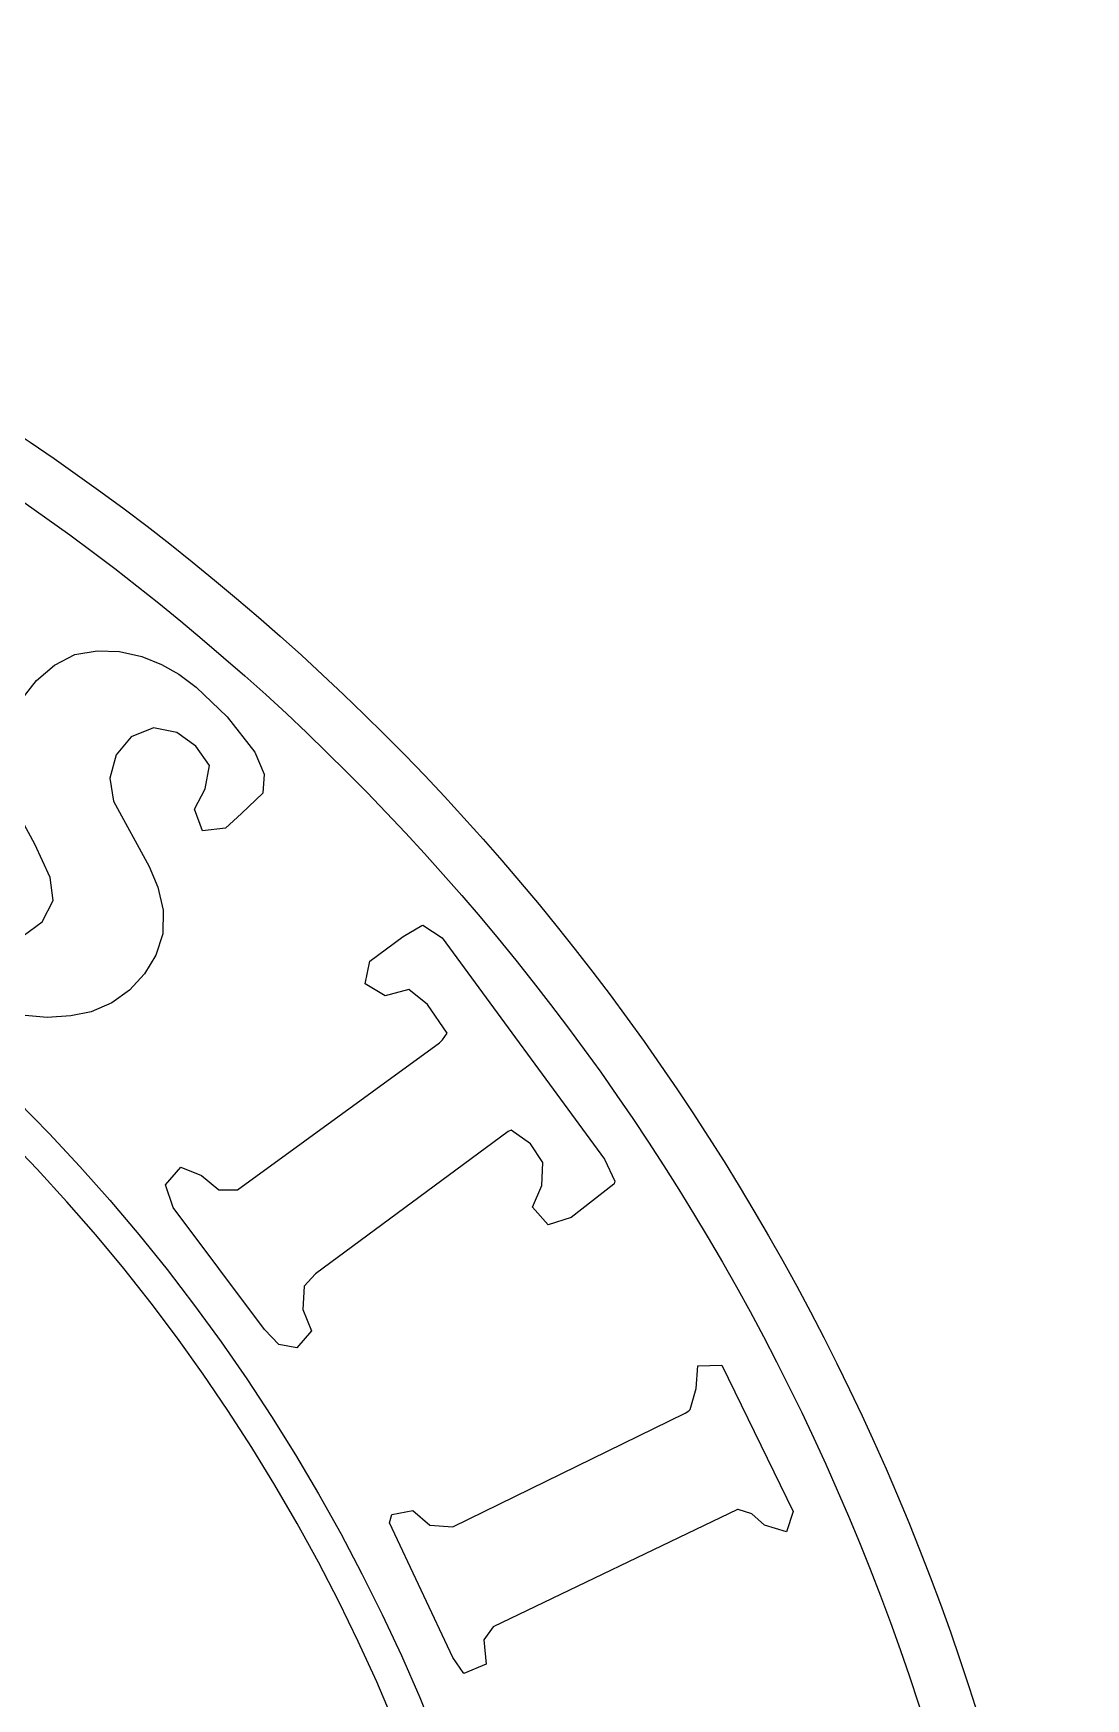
# Model space of a CAD drawing. Extents: x -0.9 to 0.9, y -0.9 to 0.9.
# Drawn here: x 0.504 to 0.9, y 0.274 to 0.9 of the extents above; entities that cross this region are included whole.
import ezdxf

# ---------------------------------------------------------------- set-up
doc = ezdxf.new("R2010")
doc.units = 0
doc.header["$LTSCALE"] = 0.01
doc.header["$MEASUREMENT"] = 0
doc.layers.get('0').update_dxf_attribs({"lineweight": 20})

msp = doc.modelspace()

# ---------------------------------------------------------------- linework, layer by layer
at = {"color": 0, "linetype": 'ByBlock', "lineweight": -2}
for points in [[(0.50018, 0.64969), (0.50562, 0.65648), (0.51238, 0.66231), (0.52003, 0.66626), (0.52845, 0.66771), (0.53684, 0.66746), (0.54522, 0.66552), (0.5526, 0.66248), (0.55908, 0.65884), (0.56562, 0.65397), (0.57728, 0.64281), (0.58766, 0.62956), (0.59117, 0.6213), (0.59077, 0.6142), (0.58268, 0.60654), (0.57663, 0.60107), (0.56806, 0.60006), (0.565, 0.60813), (0.56906, 0.61579), (0.5707, 0.62453), (0.56552, 0.63183), (0.55844, 0.63703), (0.54965, 0.63875), (0.54125, 0.63529), (0.53553, 0.62852), (0.53315, 0.61984), (0.53461, 0.61112), (0.54796, 0.58659), (0.55122, 0.57884), (0.55331, 0.57021), (0.55311, 0.56128), (0.55051, 0.5533), (0.54629, 0.54625), (0.54065, 0.54016), (0.53395, 0.53534), (0.52619, 0.53194), (0.51854, 0.53047), (0.50965, 0.52985), (0.50141, 0.53061)], [(0.50066, 0.56049), (0.5077, 0.56585), (0.51189, 0.57388), (0.51071, 0.58251), (0.50502, 0.59501), (0.49706, 0.60959)]]:
    msp.add_lwpolyline(points, dxfattribs=at)
for points in [[(0.59678, 0.40697), (0.59133, 0.41257), (0.55705, 0.45841), (0.55408, 0.46689), (0.55987, 0.47355), (0.56769, 0.47043), (0.57423, 0.46501), (0.58115, 0.46507), (0.6571, 0.52028), (0.65826, 0.52146), (0.65997, 0.52396), (0.65257, 0.53474), (0.64556, 0.54042), (0.63665, 0.53804), (0.6292, 0.5425), (0.63089, 0.55102), (0.64348, 0.56026), (0.65056, 0.56447), (0.65089, 0.56454), (0.65815, 0.55974), (0.71923, 0.47657), (0.72304, 0.46833), (0.72283, 0.46736), (0.7227, 0.46717), (0.70663, 0.4546), (0.69802, 0.45195), (0.69211, 0.45853), (0.69563, 0.46674), (0.69599, 0.47535), (0.69135, 0.48238), (0.68406, 0.48747), (0.68291, 0.48695), (0.61056, 0.43345), (0.60624, 0.42885), (0.60581, 0.42004), (0.60897, 0.41206), (0.60349, 0.40561)], [(0.66625, 0.28326), (0.66219, 0.28922), (0.63834, 0.33982), (0.63833, 0.33992), (0.63924, 0.343), (0.64715, 0.34447), (0.65349, 0.33904), (0.66211, 0.33832), (0.74952, 0.38106), (0.75094, 0.38203), (0.75138, 0.38246), (0.75362, 0.39036), (0.75431, 0.39889), (0.76325, 0.39914), (0.79011, 0.34419), (0.78757, 0.33646), (0.77938, 0.33898), (0.77458, 0.34327), (0.7694, 0.34488), (0.7692, 0.34484), (0.67736, 0.30078), (0.67383, 0.29585), (0.67463, 0.2867)]]:
    msp.add_lwpolyline(points, close=True, dxfattribs=at)
for radius in [0.89999, 0.87999, 0.70499]:
    msp.add_circle((0.0001, -0.00018), radius, dxfattribs=at)
msp.add_arc((0.0001, -0.00018), 0.69249, 270.28905, 89.16412, dxfattribs=at)

doc.saveas('drawing.dxf')
